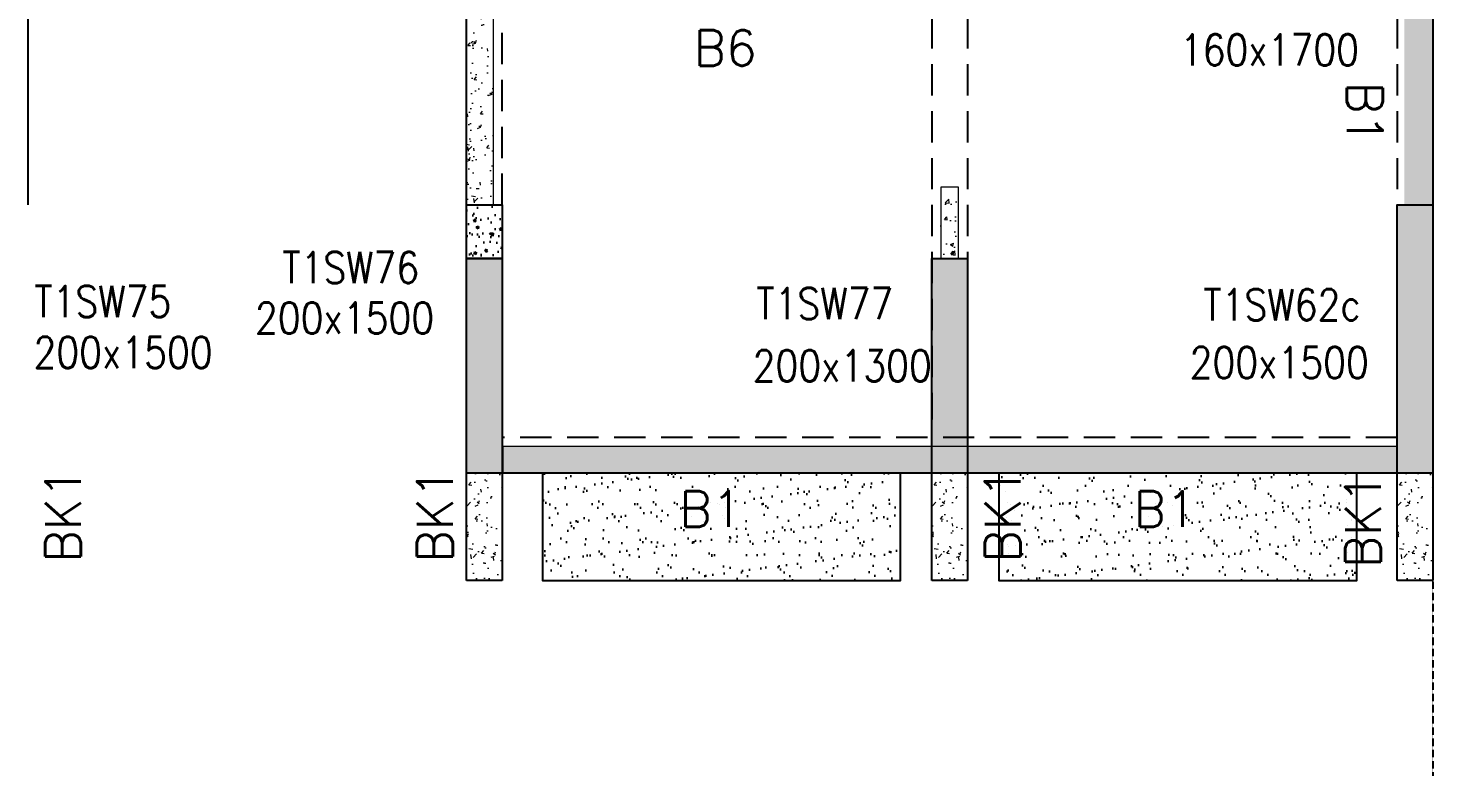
# Model space of a CAD drawing. Header units: millimetres. Extents: x 1078357 to 2594950, y -4969473 to -4636555.
# Drawn here: x 1620159 to 1628009, y -4670089 to -4665907 of the extents above; entities that cross this region are included whole.
import ezdxf

# ---------------------------------------------------------------- set-up
doc = ezdxf.new("R2010")
doc.units = ezdxf.units.MM
for name, pattern in [('CONTINOUS', [0]), ('HIDDEN', [0.375, 0.25, -0.125]), ('New Retail block$0$CONTINOUS', [0])]:
    doc.linetypes.add(name, pattern=pattern)
for name, color, linetype, lineweight in [('A-_ANOTDIMA_D-', 6, 'Continuous', 13), ('COL. NO.', 30, 'Continuous', 25), ('COL. SIZE', 7, 'Continuous', 25), ('HATCH', 8, 'Continuous', 30), ('RCC UPSTAND', 43, 'Continuous', 30), ('S-NON STR RCC WALL', 8, 'Continuous', 0)]:
    doc.layers.add(name, color=color, linetype=linetype, lineweight=lineweight)
for name, color, linetype in [('B-200x325', 201, 'HIDDEN'), ('B-200x650', 241, 'HIDDEN'), ('EXPANSION JOINT', 10, 'HIDDEN'), ('NON STR. RCC WALL', 6, 'Continuous'), ('S-COLUMN_SHEAR WALL', 1, 'Continuous'), ('S-PROJECTION', 54, 'New Retail block$0$CONTINOUS')]:
    doc.layers.add(name, color=color, linetype=linetype)
doc.styles.add('ROMANS', font='romans.shx', dxfattribs={"width": 0.85})

# ---------------------------------------------------------------- blocks, each defined once
blk = doc.blocks.new('G$CD63B60BD')
at = {"layer": 'COL. NO.', "linetype": 'Continuous', "style": 'ROMANS', "width": 0.85}
for s, p in [('T1SW76', (38120.4, 1062.3, -320.4)), ('T1SW75', (36735.3, 872.8, -320.4)), ('T1SW77', (40770.4, 860.9, -320.4)), ('T1SW62c', (43268.2, 854.3, -323.1))]:
    blk.add_text(s, height=175, dxfattribs=at).set_placement(p)
at = {"layer": 'COL. SIZE', "linetype": 'Continuous', "style": 'ROMANS', "width": 0.85}
for s, p in [('160x1700', (43136.5, 2279.8, -320.4)), ('200x1500', (37968.1, 780.4, -320.4)), ('200x1500', (36730.7, 588, -320.4)), ('200x1300', (40749.1, 513.6, -320.4)), ('200x1500', (43191.4, 531.1, -323.1))]:
    blk.add_text(s, height=175, dxfattribs=at).set_placement(p)

msp = doc.modelspace()

# ---------------------------------------------------------------- hatches: boundary and pattern name
at = {"layer": 'HATCH'}
h = msp.add_hatch(dxfattribs=at)
h.set_pattern_fill('AR-SAND', color=8, scale=3, angle=179.97015)
h.set_pattern_definition([(37.47015413, (-3470799.46, 18703112.49), (-4.72361136, 146.8264517), [0, -115.824, 0, -129.54, 0, -123.825]), (7.4701541, (-3470799.46, 18703112.49), (134.9689868, 214.9772528), [0, -62.484, 0, -104.394, 0, -40.005]), (327.4701541, (-3470893.18, 18703112.54), (237.2979035, 0.3075449), [0, -38.1, 0, -137.16, 0, -179.07]), (317.4701541, (-3470893.18, 18703112.54), (229.1017424, 66.759465), [0, -19.05, 0, -89.916, 0, -102.87])])
h.paths.add_polyline_path([(1625033.5, -4668396.1), (1623033.5, -4668396.1), (1623033.5, -4668996.1), (1625033.5, -4668996.1)])
h = msp.add_hatch(dxfattribs=at)
h.set_pattern_fill('AR-SAND', color=8, scale=3, angle=179.97015)
h.set_pattern_definition([(37.47015413, (-3473349.46, 18703112.49), (-4.72361136, 146.8264517), [0, -115.824, 0, -129.54, 0, -123.825]), (7.4701541, (-3473349.46, 18703112.49), (134.9689868, 214.9772528), [0, -62.484, 0, -104.394, 0, -40.005]), (327.4701541, (-3473443.18, 18703112.54), (237.2979035, 0.3075449), [0, -38.1, 0, -137.16, 0, -179.07]), (317.4701541, (-3473443.18, 18703112.54), (229.1017424, 66.759465), [0, -19.05, 0, -89.916, 0, -102.87])])
h.paths.add_polyline_path([(1627583.5, -4668396.1), (1625583.5, -4668396.1), (1625583.5, -4668996.1), (1627583.5, -4668996.1)])
at = {"layer": 'RCC UPSTAND'}
h = msp.add_hatch(dxfattribs=at)
h.set_pattern_fill('AR-CONC', color=8, scale=20, angle=90)
h.set_pattern_definition([(140, (-1585391.82, -7205640.6), (12.550427, 143.4520365), [15, -165]), (85, (-1585391.82, -7205640.6), (-150.438427, -27.7502667), [12, -132]), (190.4514445, (-1585390.77, -7205628.65), (-137.887998, 115.7017693), [12.7480384, -140.2284224]), (136.1842, (-1585431.82, -7205640.6), (33.103856, 213.448266), [22.5, -247.5]), (186.6356355, (-1585429.06, -7205622.82), (-194.82372, 186.932389), [19.122068, -210.342752]), (81.184164, (-1585431.82, -7205640.6), (-194.82372, 186.932389), [18, -198]), (111, (-1585421.82, -7205620.6), (80.523778, 119.3814104), [15, -165]), (56, (-1585421.82, -7205620.6), (-145.030009, 48.6630664), [12, -132]), (161.4514447, (-1585415.11, -7205610.66), (-64.5062306, 168.0444753), [12.748038, -140.2284224]), (127.5, (-1585391.82, -7205640.605), (-66.57877077, 2.43197106), [0, -130.4, 0, -134, 0, -132.5]), (97.5, (-1585391.82, -7205640.605), (-78.8823424, 52.6139075), [0, -76.4, 0, -127.4, 0, -50.5]), (57.5, (-1585391.82, -7205685.205), (4.51097435, 106.7644872), [0, -50, 0, -156, 0, -207]), (47.5, (-1585391.82, -7205705.2), (-20.0209965, 116.6372339), [0, -65, 0, -103.6, 0, -147])])
h.paths.add_polyline_path([(1622808.2, -4666896.1), (1622808.2, -4667196.1), (1622608.3, -4667196.1), (1622608.3, -4666896.1)])
at = {"layer": 'S-COLUMN_SHEAR WALL', "lineweight": 25, "extrusion": (1.00316e-06, -2.11765e-11, 1)}
h = msp.add_hatch(color=1, dxfattribs=at)
h.dxf.hatch_style = 1
h.paths.add_polyline_path([(1628008.3, -4666896.2), (1627848.3, -4666896.2), (1627848.3, -4665196.1), (1628008.3, -4665196.1)])
at = {"layer": 'S-COLUMN_SHEAR WALL', "lineweight": 25}
h = msp.add_hatch(color=1, dxfattribs=at)
h.dxf.hatch_style = 1
h.paths.add_polyline_path([(1628008.3, -4668396.2), (1627808.3, -4668396.2), (1627808.3, -4666896.1), (1628008.3, -4666896.1)])
h = msp.add_hatch(color=1, dxfattribs=at)
h.dxf.hatch_style = 1
h.paths.add_polyline_path([(1622808.3, -4667196.1), (1622808.3, -4668396.2), (1622608.3, -4668396.2), (1622608.3, -4667196.1)])
h = msp.add_hatch(color=1, dxfattribs=at)
h.dxf.hatch_style = 1
h.paths.add_polyline_path([(1625408.3, -4667196.1), (1625408.3, -4668396.2), (1625208.3, -4668396.2), (1625208.3, -4667196.1)])
at = {"layer": 'S-NON STR RCC WALL'}
h = msp.add_hatch(dxfattribs=at)
h.set_pattern_fill('AR-CONC', color=256, angle=180)
h.set_pattern_definition([(50, (-4755937.19, 23343877.28), (182.184669, -15.9390855), [19.05, -209.55]), (355, (-4755937.19, 23343877.28), (-35.2434214, 191.0568452), [15.24, -167.6405842]), (100.4514447, (-4755922, 23343875.95), (146.9412471, 175.1177519), [16.1900088, -178.0902446]), (46.1842, (-4755937.19, 23343928.08), (271.0790409, -42.042328), [28.575, -314.325]), (96.6355576, (-4755914.6, 23343924.58), (237.404134, 247.4261246), [24.2850231, -267.1356082]), (351.1841512, (-4755937.2, 23343928.08), (237.404134, 247.4261246), [22.859967, -251.459732]), (21, (-4755911.79, 23343915.38), (151.6143913, -102.2651982), [19.05, -209.55]), (326, (-4755911.79, 23343915.38), (61.8020283, 184.1879661), [15.24, -167.64]), (71.451445, (-4755899.15, 23343906.86), (213.4164193, 81.9227689), [16.1900088, -178.0899376]), (37.5, (-4755937.19, 23343877.28), (3.08860325, 84.55503887), [0, -165.608, 0, -170.18, 0, -168.275]), (7.5, (-4755937.19, 23343877.28), (66.8196625, 100.18057482), [0, -97.028, 0, -161.798, 0, -64.135]), (327.5, (-4755993.83, 23343877.28), (135.59059517, -5.728744), [0, -63.5, 0, -198.12, 0, -262.89]), (317.5, (-4756019.23, 23343877.28), (148.1291814, 25.42649103), [0, -82.55, 0, -131.572, 0, -186.69])])
h.paths.add_polyline_path([(1623508.5, -4665796.2), (1623508.5, -4663446.2), (1622808.5, -4663446.2), (1622808.5, -4663596.2), (1623358.5, -4663596.2), (1623358.5, -4665646.2), (1622608.5, -4665646.2), (1622608.5, -4666896.1), (1622758.5, -4666896.1), (1622758.5, -4665796.2)])
h = msp.add_hatch(dxfattribs=at)
h.set_pattern_fill('AR-CONC', color=256, angle=180)
h.set_pattern_definition([(50, (1625321.57, -4660402.7), (182.1847, -15.939), [19.05, -209.55]), (355, (1625321.57, -4660402.7), (-35.2434, 191.057), [15.24, -167.6406]), (100.4514, (1625336.75, -4660404.03), (146.9412, 175.1178), [16.19, -178.09]), (46.1842, (1625321.57, -4660351.9), (271.079, -42.042), [28.575, -314.325]), (96.6356, (1625344.16, -4660355.4), (237.404, 247.426), [24.285, -267.136]), (351.184, (1625321.57, -4660351.9), (237.404, 247.426), [22.86, -251.46]), (21, (1625346.97, -4660364.6), (151.6144, -102.2652), [19.05, -209.55]), (326, (1625346.97, -4660364.6), (61.802, 184.188), [15.24, -167.64]), (71.4514, (1625359.6, -4660373.12), (213.4164, 81.9228), [16.19, -178.09]), (37.5, (1625321.57, -4660402.7), (3.0886, 84.55504), [0, -165.608, 0, -170.18, 0, -168.275]), (7.5, (1625321.57, -4660402.7), (66.8197, 100.1806), [0, -97.028, 0, -161.798, 0, -64.135]), (327.5, (1625264.93, -4660402.7), (135.5906, -5.72874), [0, -63.5, 0, -198.12, 0, -262.89]), (317.5, (1625239.53, -4660402.7), (148.1292, 25.4265), [0, -82.55, 0, -131.572, 0, -186.69])])
h.paths.add_polyline_path([(1625258.5, -4667196.4), (1625358.5, -4667196.4), (1625358.5, -4666796), (1625258.5, -4666796)])
h = msp.add_hatch(dxfattribs=at)
h.set_pattern_fill('AR-CONC', color=256, angle=180)
h.set_pattern_definition([(50, (-5853161.9, 28027896.47), (182.184669, -15.93908554), [19.05, -209.55]), (355, (-5853161.9, 28027896.47), (-35.2434214, 191.0568452), [15.24, -167.6405842]), (100.4514447, (-5853146.72, 28027895.14), (146.9412471, 175.1177519), [16.1900088, -178.0902446]), (46.1842, (-5853161.9, 28027947.27), (271.0790409, -42.042328), [28.575, -314.325]), (96.6355576, (-5853139.31, 28027943.77), (237.404134, 247.4261246), [24.2850231, -267.1356082]), (351.1841512, (-5853161.9, 28027947.27), (237.404134, 247.4261246), [22.859967, -251.459732]), (21, (-5853136.5, 28027934.57), (151.6143913, -102.2651982), [19.05, -209.55]), (326, (-5853136.5, 28027934.57), (61.8020283, 184.1879661), [15.24, -167.64]), (71.451445, (-5853123.87, 28027926.05), (213.4164193, 81.9227689), [16.1900088, -178.0899376]), (37.5, (-5853161.9, 28027896.47), (3.08860325, 84.55503887), [0, -165.608, 0, -170.18, 0, -168.275]), (7.5, (-5853161.9, 28027896.47), (66.8196625, 100.18057482), [0, -97.028, 0, -161.798, 0, -64.135]), (327.5, (-5853218.545, 28027896.47), (135.59059517, -5.72874399), [0, -63.5, 0, -198.12, 0, -262.89]), (317.5, (-5853243.95, 28027896.47), (148.1291814, 25.42649103), [0, -82.55, 0, -131.572, 0, -186.69])])
h.paths.add_polyline_path([(1622811.4, -4668396.2), (1627808.5, -4668396.2), (1627808.5, -4668246.2), (1622811.4, -4668246.2)])
h = msp.add_hatch(dxfattribs=at)
h.set_pattern_fill('AR-CONC', color=256, angle=180)
h.set_pattern_definition([(50, (-8007563.97, 37570711.2), (182.184669, -15.93908554), [19.05, -209.55]), (355, (-8007563.97, 37570711.2), (-35.2434214, 191.0568452), [15.24, -167.6405842]), (100.4514447, (-8007548.78, 37570709.88), (146.9412471, 175.1177519), [16.1900088, -178.0902446]), (46.1842, (-8007563.97, 37570762), (271.0790409, -42.0423279), [28.575, -314.325]), (96.6355576, (-8007541.38, 37570758.5), (237.404134, 247.4261246), [24.2850231, -267.1356082]), (351.1841512, (-8007563.97, 37570762), (237.404134, 247.4261246), [22.859967, -251.459732]), (21, (-8007538.57, 37570749.3), (151.61439127, -102.2651982), [19.05, -209.55]), (326, (-8007538.57, 37570749.3), (61.80202835, 184.1879661), [15.24, -167.64]), (71.451445, (-8007525.93, 37570740.79), (213.4164193, 81.9227689), [16.1900088, -178.0899376]), (37.5, (-8007563.966, 37570711.21), (3.08860325, 84.55503887), [0, -165.608, 0, -170.18, 0, -168.275]), (7.5, (-8007563.97, 37570711.21), (66.81966251, 100.18057482), [0, -97.028, 0, -161.798, 0, -64.135]), (327.5, (-8007620.61, 37570711.21), (135.59059517, -5.72874399), [0, -63.5, 0, -198.12, 0, -262.89]), (317.5, (-8007646.01, 37570711.21), (148.1291814, 25.42649103), [0, -82.55, 0, -131.572, 0, -186.69])])
h.paths.add_polyline_path([(1622808.3, -4668396.1), (1622608.3, -4668396.1), (1622608.3, -4668996.1), (1622808.3, -4668996.1), (1622808.3, -4668996.1), (1622808.3, -4668396.2)], is_closed=False)
h = msp.add_hatch(dxfattribs=at)
h.set_pattern_fill('AR-CONC', color=256, angle=180)
h.set_pattern_definition([(50, (-8004963.99, 37570711.2), (182.184669, -15.93908554), [19.05, -209.55]), (355, (-8004963.99, 37570711.2), (-35.2434214, 191.0568452), [15.24, -167.6405842]), (100.4514447, (-8004948.8, 37570709.88), (146.9412471, 175.1177519), [16.1900088, -178.0902446]), (46.1842, (-8004963.99, 37570762), (271.0790409, -42.0423279), [28.575, -314.325]), (96.6355576, (-8004941.4, 37570758.5), (237.404134, 247.4261246), [24.2850231, -267.1356082]), (351.1841512, (-8004964, 37570762), (237.404134, 247.4261246), [22.859967, -251.459732]), (21, (-8004938.59, 37570749.3), (151.61439127, -102.2651982), [19.05, -209.55]), (326, (-8004938.59, 37570749.3), (61.80202835, 184.1879661), [15.24, -167.64]), (71.451445, (-8004925.95, 37570740.79), (213.4164193, 81.9227689), [16.1900088, -178.0899376]), (37.5, (-8004963.99, 37570711.21), (3.08860325, 84.55503887), [0, -165.608, 0, -170.18, 0, -168.275]), (7.5, (-8004963.99, 37570711.21), (66.81966251, 100.18057482), [0, -97.028, 0, -161.798, 0, -64.135]), (327.5, (-8005020.63, 37570711.21), (135.59059517, -5.72874399), [0, -63.5, 0, -198.12, 0, -262.89]), (317.5, (-8005046.03, 37570711.21), (148.1291814, 25.42649103), [0, -82.55, 0, -131.572, 0, -186.69])])
h.paths.add_polyline_path([(1625408.2, -4668396.1), (1625208.3, -4668396.1), (1625208.3, -4668996.1), (1625408.2, -4668996.1), (1625408.3, -4668996.1), (1625408.3, -4668396.2)], is_closed=False)
h = msp.add_hatch(dxfattribs=at)
h.set_pattern_fill('AR-CONC', color=256, angle=180)
h.set_pattern_definition([(50, (-8002363.97, 37570711.2), (182.184669, -15.93908554), [19.05, -209.55]), (355, (-8002363.97, 37570711.2), (-35.2434214, 191.0568452), [15.24, -167.6405842]), (100.4514447, (-8002348.78, 37570709.88), (146.9412471, 175.1177519), [16.1900088, -178.0902446]), (46.1842, (-8002363.97, 37570762), (271.0790409, -42.0423279), [28.575, -314.325]), (96.6355576, (-8002341.38, 37570758.5), (237.404134, 247.4261246), [24.2850231, -267.1356082]), (351.1841512, (-8002363.97, 37570762), (237.404134, 247.4261246), [22.859967, -251.459732]), (21, (-8002338.57, 37570749.3), (151.61439127, -102.2651982), [19.05, -209.55]), (326, (-8002338.57, 37570749.3), (61.80202835, 184.1879661), [15.24, -167.64]), (71.451445, (-8002325.93, 37570740.79), (213.4164193, 81.9227689), [16.1900088, -178.0899376]), (37.5, (-8002363.966, 37570711.21), (3.08860325, 84.55503887), [0, -165.608, 0, -170.18, 0, -168.275]), (7.5, (-8002363.97, 37570711.21), (66.81966251, 100.18057482), [0, -97.028, 0, -161.798, 0, -64.135]), (327.5, (-8002420.61, 37570711.21), (135.59059517, -5.72874399), [0, -63.5, 0, -198.12, 0, -262.89]), (317.5, (-8002446.01, 37570711.21), (148.1291814, 25.42649103), [0, -82.55, 0, -131.572, 0, -186.69])])
h.paths.add_polyline_path([(1628008.3, -4668396.1), (1627808.3, -4668396.1), (1627808.3, -4668996.1), (1628008.3, -4668996.1), (1628008.3, -4668996.1), (1628008.3, -4668396.2)], is_closed=False)

# ---------------------------------------------------------------- linework, layer by layer
at = {"layer": 'B-200x650', "linetype": 'CONTINOUS', "ltscale": 700}
for p, q in [((1628008.5, -4661446.2, 0), (1628008.5, -4666896.1, 0)), ((1620158.5, -4666896.1, 0), (1620158.5, -4664596.1, 0)), ((1622608.5, -4666896.1, 0), (1622608.5, -4664596.1, 0)), ((1622608.3, -4668996.1, 0), (1622608.3, -4668396.1, 0)), ((1622808.3, -4668396.1, 0), (1622808.3, -4668996.1, 0)), ((1627808.5, -4668396.1, 0), (1622808.5, -4668396.1, 0)), ((1625208.3, -4668996.1, 0), (1625208.3, -4668396.1, 0)), ((1625408.3, -4668396.1, 0), (1625408.3, -4668996.1, 0)), ((1627808.3, -4668996.1, 0), (1627808.3, -4668396.1, 0)), ((1628008.3, -4668396.1, 0), (1628008.3, -4668996.1, 0)), ((1622808.3, -4668996.1, 0), (1622608.3, -4668996.1, 0)), ((1625408.3, -4668996.1, 0), (1625208.3, -4668996.1, 0)), ((1628008.3, -4668996.1, 0), (1627808.3, -4668996.1, 0))]:
    msp.add_line(p, q, dxfattribs=at)
at = {"layer": 'B-200x650', "linetype": 'HIDDEN', "ltscale": 700}
for p, q in [((1625208.5, -4661646.2, 0), (1625208.5, -4668096.1, 0)), ((1625408.5, -4661646.2, 0), (1625408.5, -4668096.1, 0)), ((1627808.5, -4661646.2, 0), (1627808.5, -4666896.1, 0)), ((1622808.5, -4666896.1, 0), (1622808.5, -4664596.1, 0)), ((1627808.5, -4668196.1, 0), (1622808.5, -4668196.1, 0))]:
    msp.add_line(p, q, dxfattribs=at)
at = {"layer": 'EXPANSION JOINT'}
msp.add_line((1628008.5, -4649756.1, 0), (1628008.5, -4670088.7, 0), dxfattribs=at)
msp.add_line((1628008.5, -4649756.1, 0), (1628008.5, -4670088.7, 0), dxfattribs=at)
at = {"layer": 'NON STR. RCC WALL', "elevation": 0}
msp.add_lwpolyline([(1622808.2, -4666896.1), (1622808.2, -4667196.1), (1622608.3, -4667196.1), (1622608.3, -4666896.1)], close=True, dxfattribs=at)
at = {"layer": 'S-COLUMN_SHEAR WALL', "color": 1, "lineweight": 25, "elevation": 0}
for points in [[(1628008.3, -4668396.2), (1627808.3, -4668396.2), (1627808.3, -4666896.1), (1628008.3, -4666896.1)], [(1622808.3, -4668396.2), (1622608.3, -4668396.2), (1622608.3, -4667196.1), (1622808.3, -4667196.1)], [(1625208.3, -4667196.3), (1625408.3, -4667196.3), (1625408.3, -4668396.2), (1625208.3, -4668396.2)]]:
    msp.add_lwpolyline(points, close=True, dxfattribs=at)
at = {"layer": 'S-NON STR RCC WALL', "elevation": 0}
for points in [[(1623508.5, -4665796.2), (1623508.5, -4663446.2), (1622808.5, -4663446.2), (1622808.5, -4663596.2), (1623358.5, -4663596.2), (1623358.5, -4665646.2), (1622608.5, -4665646.2), (1622608.5, -4666896.1), (1622758.5, -4666896.1), (1622758.5, -4665796.2)], [(1625258.5, -4667196.4), (1625358.5, -4667196.4), (1625358.5, -4666796), (1625258.5, -4666796)], [(1622811.4, -4668396.2), (1627808.5, -4668396.2), (1627808.5, -4668246.2), (1622811.4, -4668246.2)]]:
    msp.add_lwpolyline(points, close=True, dxfattribs=at)
at = {"layer": 'S-PROJECTION', "elevation": 0}
for points in [[(1625033.5, -4668396.1), (1623033.5, -4668396.1), (1623033.5, -4668996.1), (1625033.5, -4668996.1)], [(1627583.5, -4668396.1), (1625583.5, -4668396.1), (1625583.5, -4668996.1), (1627583.5, -4668996.1)]]:
    msp.add_lwpolyline(points, close=True, dxfattribs=at)

# ---------------------------------------------------------------- block references
at = {"layer": 'A-_ANOTDIMA_D-', "color": 2, "ltscale": 700}
msp.add_blockref('G$CD63B60BD', (1583458.3, -4668396.1, 0), dxfattribs=at)

# ---------------------------------------------------------------- texts
at = {"layer": 'B-200x325', "linetype": 'Continuous', "ltscale": 700, "style": 'ROMANS'}
msp.add_text('B6', height=200, rotation=0.00134, dxfattribs=at).set_placement((1623878, -4666118.1, -2.7))
at = {"layer": 'B-200x650', "linetype": 'HIDDEN', "ltscale": 500, "style": 'ROMANS'}
for rotation, p in [(269.99906, (1627528.3, -4666206, -2.7)), (0.00094, (1623798.4, -4668696.4, -2.7)), (0.00094, (1626335.7, -4668696.5, -2.7))]:
    msp.add_text('B1', height=200, rotation=rotation, dxfattribs=at).set_placement(p)
at = {"layer": 'B-200x650', "linetype": 'CONTINOUS', "ltscale": 700, "style": 'ROMANS'}
for p in [(1620454, -4668895.8, 50), (1622531.2, -4668895.8, 50), (1625704, -4668895.8, 50), (1627717.6, -4668926.5, 50)]:
    msp.add_text('BK1', height=200, rotation=90, dxfattribs=at).set_placement(p)

doc.saveas('drawing.dxf')
